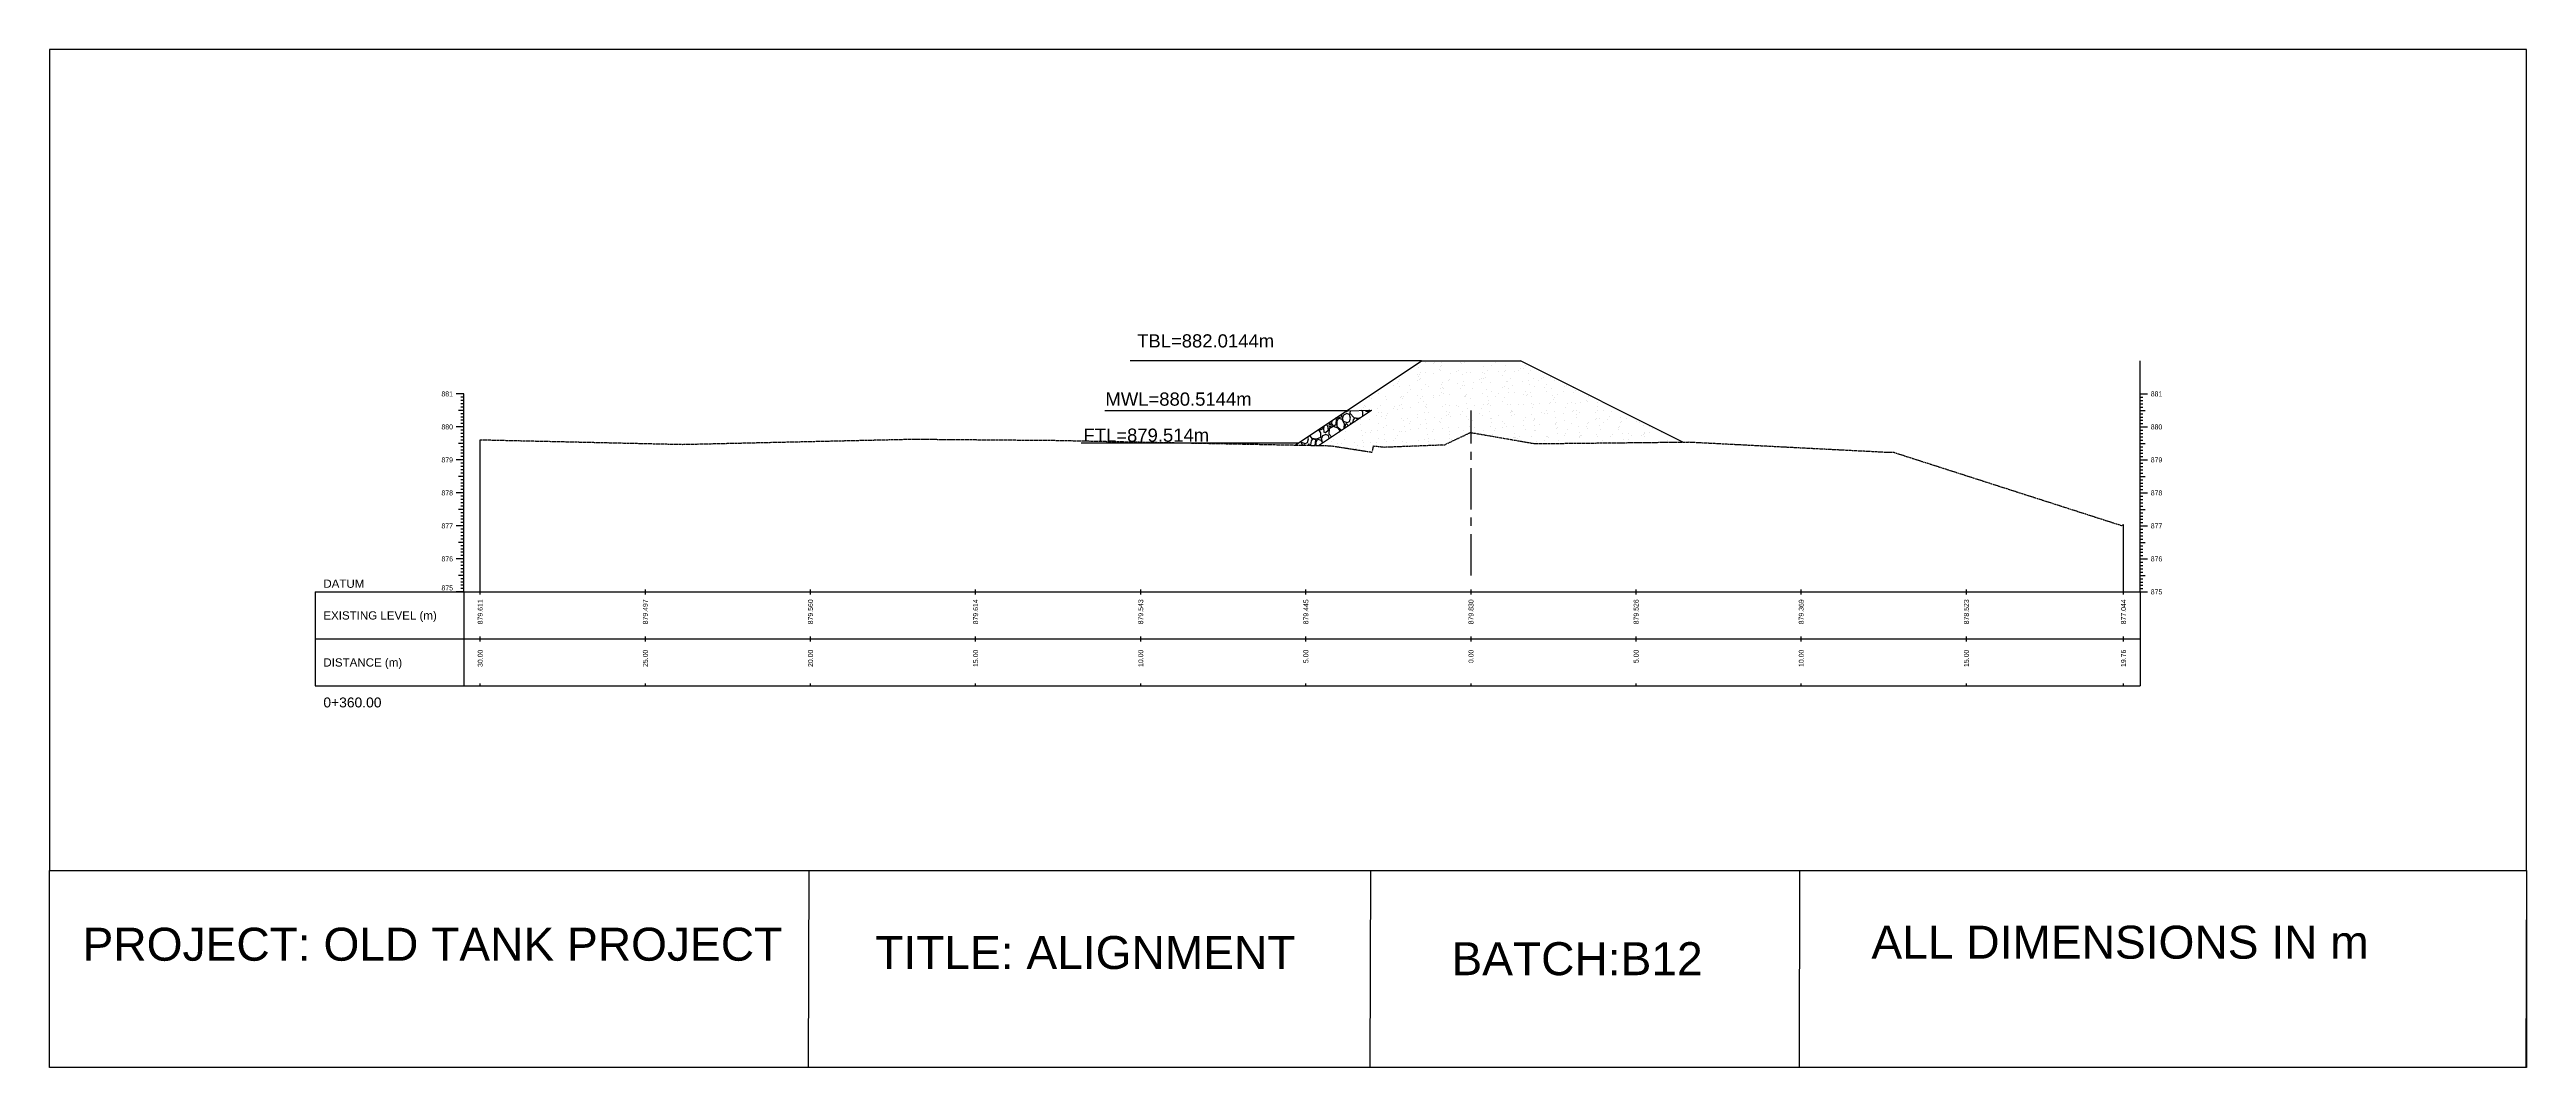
# Model space of a CAD drawing. Header units: millimetres. Extents: x 2640 to 12113, y 6003 to 13668.
# Drawn here: x 2643 to 3393, y 8566 to 8874 of the extents above; entities that cross this region are included whole.
import ezdxf
from ezdxf.enums import TextEntityAlignment as Align

# ---------------------------------------------------------------- set-up
doc = ezdxf.new("R2010")
doc.units = ezdxf.units.MM
doc.linetypes.add('CENTER', pattern=[2, 1.25, -0.25, 0.25, -0.25])
doc.linetypes.add('HIDDEN', pattern=[0.375, 0.25, -0.125])
for name, color, linetype in [('CL', 6, 'CENTER'), ('CS_Drawing', 7, 'Continuous'), ('GL', 3, 'HIDDEN')]:
    doc.layers.add(name, color=color, linetype=linetype)
doc.styles.get("Standard").update_dxf_attribs({"font": 'arial.ttf'})

msp = doc.modelspace()

# ---------------------------------------------------------------- linework, layer by layer
at = {"color": 1}
msp.add_line((3058.641, 8779.862), (2970.475, 8779.862), dxfattribs=at)
for p, q in [((3020.408, 8754.373), (3058.641, 8779.862)), ((3058.641, 8779.862), (3088.641, 8779.862)), ((3137.822, 8755.272), (3088.641, 8779.862)), ((3276.213, 8769.862), (3276.213, 8779.862)), ((3027.413, 8754.235), (3043.543, 8764.989)), ((3035.948, 8764.733), (3043.543, 8764.989))]:
    msp.add_line(p, q)
at = {"linetype": 'Continuous'}
for p, q in [((3052.603, 8775.598), (3052.603, 8775.598)), ((3057.497, 8775.758), (3057.497, 8775.758)), ((3057.727, 8775.207), (3057.727, 8775.207)), ((3057.774, 8777.93), (3057.774, 8777.93)), ((3058.046, 8775.865), (3058.046, 8775.865)), ((3058.41, 8776.279), (3058.41, 8776.279)), ((3059.762, 8779.344), (3059.762, 8779.344)), ((3059.977, 8776.502), (3059.977, 8776.502)), ((3062.294, 8779.03), (3062.294, 8779.03)), ((3062.391, 8775.918), (3062.391, 8775.918)), ((3062.723, 8779.498), (3062.723, 8779.498)), ((3064.088, 8777.259), (3064.088, 8777.259)), ((3064.314, 8778.207), (3064.314, 8778.207)), ((3064.488, 8776.885), (3064.488, 8776.885)), ((3064.656, 8779.504), (3064.656, 8779.504)), ((3064.77, 8778.33), (3064.77, 8778.33)), ((3067.285, 8776.078), (3067.285, 8776.078)), ((3069.294, 8776.601), (3069.294, 8776.601)), ((3069.55, 8779.664), (3069.55, 8779.664)), ((3069.723, 8777.069), (3069.723, 8777.069)), ((3070.448, 8779.31), (3070.448, 8779.31)), ((3070.756, 8779.227), (3070.756, 8779.227)), ((3071.21, 8775.777), (3071.21, 8775.777)), ((3071.747, 8779.279), (3071.747, 8779.279)), ((3072.179, 8776.238), (3072.179, 8776.238)), ((3073.601, 8776.327), (3073.601, 8776.327)), ((3074.445, 8779.824), (3074.445, 8779.824)), ((3077.073, 8776.398), (3077.073, 8776.398)), ((3077.479, 8778.119), (3077.479, 8778.119)), ((3077.75, 8776.054), (3077.75, 8776.054)), ((3078.747, 8776.849), (3078.747, 8776.849)), ((3079.962, 8778.379), (3079.962, 8778.379)), ((3081.064, 8779.377), (3081.064, 8779.377)), ((3081.493, 8779.845), (3081.493, 8779.845)), ((3081.967, 8776.558), (3081.967, 8776.558)), ((3083.183, 8775.503), (3083.183, 8775.503)), ((3083.866, 8776.574), (3083.866, 8776.574)), ((3084.019, 8778.396), (3084.019, 8778.396)), ((3084.193, 8777.074), (3084.193, 8777.074)), ((3086.861, 8776.718), (3086.861, 8776.718)), ((3088.064, 8776.948), (3088.064, 8776.948)), ((3088.493, 8777.416), (3088.493, 8777.416)), ((3089.544, 8777.554), (3089.544, 8777.554)), ((3090.226, 8778.626), (3090.226, 8778.626)), ((3090.915, 8775.965), (3090.915, 8775.965)), ((3091.756, 8776.878), (3091.756, 8776.878)), ((3042.783, 8768.781), (3042.783, 8768.781)), ((3043.436, 8768.519), (3043.436, 8768.519)), ((3045.684, 8769.86), (3045.684, 8769.86)), ((3045.753, 8771.048), (3045.753, 8771.048)), ((3046.182, 8771.516), (3046.182, 8771.516)), ((3047.677, 8768.941), (3047.677, 8768.941)), ((3048.16, 8768.122), (3048.16, 8768.122)), ((3050.059, 8772.375), (3050.059, 8772.375)), ((3051.367, 8773.156), (3051.367, 8773.156)), ((3051.778, 8773.523), (3051.778, 8773.523)), ((3051.952, 8772.201), (3051.952, 8772.201)), ((3052.049, 8774.227), (3052.049, 8774.227)), ((3052.406, 8768.751), (3052.406, 8768.751)), ((3052.571, 8769.101), (3052.571, 8769.101)), ((3052.753, 8768.618), (3052.753, 8768.618)), ((3053.182, 8769.086), (3053.182, 8769.086)), ((3054.52, 8770.173), (3054.52, 8770.173)), ((3054.953, 8772.535), (3054.953, 8772.535)), ((3055.207, 8771.296), (3055.207, 8771.296)), ((3057.466, 8769.261), (3057.466, 8769.261)), ((3057.523, 8773.824), (3057.523, 8773.824)), ((3057.952, 8774.292), (3057.952, 8774.292)), ((3058.22, 8774.543), (3058.22, 8774.543)), ((3058.424, 8768.369), (3058.424, 8768.369)), ((3058.674, 8771.093), (3058.674, 8771.093)), ((3058.946, 8769.028), (3058.946, 8769.028)), ((3059.12, 8767.706), (3059.12, 8767.706)), ((3059.847, 8772.695), (3059.847, 8772.695)), ((3060.881, 8772.225), (3060.881, 8772.225)), ((3062.206, 8768.867), (3062.206, 8768.867)), ((3062.36, 8769.421), (3062.36, 8769.421)), ((3064.102, 8769.349), (3064.102, 8769.349)), ((3064.523, 8771.395), (3064.523, 8771.395)), ((3064.741, 8772.855), (3064.741, 8772.855)), ((3064.784, 8770.42), (3064.784, 8770.42)), ((3064.942, 8773.435), (3064.942, 8773.435)), ((3064.952, 8771.863), (3064.952, 8771.863)), ((3065.214, 8771.37), (3065.214, 8771.37)), ((3065.388, 8770.048), (3065.388, 8770.048)), ((3066.977, 8774.073), (3066.977, 8774.073)), ((3067.241, 8774.276), (3067.241, 8774.276)), ((3067.254, 8769.581), (3067.254, 8769.581)), ((3069.635, 8773.015), (3069.635, 8773.015)), ((3070.463, 8771.4), (3070.463, 8771.4)), ((3071.145, 8772.471), (3071.145, 8772.471)), ((3071.482, 8773.712), (3071.482, 8773.712)), ((3071.523, 8768.965), (3071.523, 8768.965)), ((3071.656, 8772.39), (3071.656, 8772.39)), ((3071.952, 8769.433), (3071.952, 8769.433)), ((3072.111, 8768.94), (3072.111, 8768.94)), ((3072.148, 8769.741), (3072.148, 8769.741)), ((3073.616, 8768.417), (3073.616, 8768.417)), ((3073.977, 8771.643), (3073.977, 8771.643)), ((3074.529, 8773.175), (3074.529, 8773.175)), ((3076.293, 8774.171), (3076.293, 8774.171)), ((3076.722, 8774.639), (3076.722, 8774.639)), ((3076.823, 8773.452), (3076.823, 8773.452)), ((3077.042, 8769.901), (3077.042, 8769.901)), ((3077.505, 8774.523), (3077.505, 8774.523)), ((3077.924, 8774.732), (3077.924, 8774.732)), ((3078.379, 8771.282), (3078.379, 8771.282)), ((3078.651, 8769.217), (3078.651, 8769.217)), ((3078.825, 8767.895), (3078.825, 8767.895)), ((3079.424, 8773.335), (3079.424, 8773.335)), ((3079.976, 8770.469), (3079.976, 8770.469)), ((3080.976, 8769.214), (3080.976, 8769.214)), ((3081.936, 8770.061), (3081.936, 8770.061)), ((3083.198, 8767.593), (3083.198, 8767.593)), ((3083.293, 8771.742), (3083.293, 8771.742)), ((3083.722, 8772.21), (3083.722, 8772.21)), ((3083.88, 8768.664), (3083.88, 8768.664)), ((3084.318, 8773.495), (3084.318, 8773.495)), ((3084.647, 8773.624), (3084.647, 8773.624)), ((3084.919, 8771.559), (3084.919, 8771.559)), ((3085.093, 8770.237), (3085.093, 8770.237)), ((3085.747, 8774.42), (3085.747, 8774.42)), ((3086.337, 8772.52), (3086.337, 8772.52)), ((3086.83, 8770.221), (3086.83, 8770.221)), ((3089.212, 8773.655), (3089.212, 8773.655)), ((3089.558, 8769.644), (3089.558, 8769.644)), ((3090.241, 8770.716), (3090.241, 8770.716)), ((3090.293, 8769.312), (3090.293, 8769.312)), ((3090.722, 8769.78), (3090.722, 8769.78)), ((3091.187, 8773.9), (3091.187, 8773.9)), ((3091.361, 8772.578), (3091.361, 8772.578)), ((3091.724, 8770.381), (3091.724, 8770.381)), ((3091.815, 8769.128), (3091.815, 8769.128)), ((3092.697, 8774.572), (3092.697, 8774.572)), ((3092.747, 8771.99), (3092.747, 8771.99)), ((3094.106, 8773.815), (3094.106, 8773.815)), ((3095.063, 8774.518), (3095.063, 8774.518)), ((3095.492, 8774.986), (3095.492, 8774.986)), ((3095.919, 8771.696), (3095.919, 8771.696)), ((3096.601, 8772.767), (3096.601, 8772.767)), ((3096.619, 8770.541), (3096.619, 8770.541)), ((3097.629, 8774.92), (3097.629, 8774.92)), ((3098.083, 8771.47), (3098.083, 8771.47)), ((3098.355, 8769.405), (3098.355, 8769.405)), ((3098.529, 8768.083), (3098.529, 8768.083)), ((3099, 8773.975), (3099, 8773.975)), ((3099.072, 8768.713), (3099.072, 8768.713)), ((3099.746, 8769.561), (3099.746, 8769.561)), ((3101.513, 8770.701), (3101.513, 8770.701)), ((3102.063, 8772.089), (3102.063, 8772.089)), ((3102.492, 8772.557), (3102.492, 8772.557)), ((3104.623, 8771.747), (3104.623, 8771.747)), ((3104.797, 8770.425), (3104.797, 8770.425)), ((3105.432, 8770.764), (3105.432, 8770.764)), ((3106.407, 8770.861), (3106.407, 8770.861)), ((3108.654, 8767.889), (3108.654, 8767.889)), ((3109.336, 8768.96), (3109.336, 8768.96)), ((3029.147, 8760.199), (3028.958, 8759.44)), ((3029.77, 8760.614), (3030.228, 8760.202)), ((3030.228, 8760.202), (3030.355, 8758.742)), ((3030.863, 8761.091), (3030.609, 8760.329)), ((3030.609, 8760.329), (3030.799, 8759.885)), ((3030.799, 8759.885), (3031.434, 8760.139)), ((3031.434, 8760.139), (3030.863, 8761.091)), ((3031.522, 8761.782), (3031.371, 8760.774)), ((3031.371, 8760.774), (3032.006, 8760.139)), ((3032.006, 8760.139), (3032.768, 8760.647)), ((3032.958, 8762.234), (3032.545, 8762.464)), ((3032.717, 8762.578), (3033.276, 8762.552)), ((3032.768, 8760.647), (3032.958, 8762.234)), ((3033.085, 8761.663), (3033.657, 8762.488)), ((3033.085, 8760.012), (3033.085, 8761.663)), ((3034.355, 8758.869), (3033.085, 8760.012)), ((3033.276, 8762.552), (3034.482, 8763.06)), ((3033.657, 8762.488), (3034.546, 8762.234)), ((3034.482, 8763.06), (3034.516, 8763.778)), ((3034.546, 8762.234), (3035.244, 8760.901)), ((3034.736, 8762.552), (3035.117, 8763.568)), ((3035.054, 8761.536), (3034.736, 8762.552)), ((3035.943, 8761.155), (3035.054, 8761.536)), ((3035.117, 8763.568), (3035.943, 8763.949)), ((3035.244, 8760.901), (3035.122, 8759.375)), ((3035.625, 8760.71), (3035.325, 8759.51)), ((3035.943, 8764.393), (3035.62, 8764.514)), ((3035.943, 8760.774), (3035.625, 8760.71)), ((3036.327, 8764.745), (3035.943, 8764.393)), ((3036.832, 8763.631), (3035.943, 8763.949)), ((3035.943, 8761.091), (3036.832, 8761.472)), ((3035.943, 8760.774), (3036.486, 8760.284)), ((3037.149, 8762.552), (3036.832, 8763.631)), ((3036.832, 8761.472), (3037.149, 8762.552)), ((3037.016, 8764.769), (3036.959, 8764.076)), ((3036.959, 8764.076), (3038.292, 8762.615)), ((3037.213, 8761.091), (3037.074, 8760.676)), ((3037.351, 8760.861), (3037.213, 8761.091)), ((3037.911, 8762.044), (3037.776, 8761.144)), ((3038.356, 8762.552), (3037.911, 8762.044)), ((3038.292, 8762.615), (3039.626, 8762.552)), ((3038.737, 8762.552), (3038.356, 8762.552)), ((3038.66, 8761.143), (3038.66, 8761.143)), ((3039.308, 8762.234), (3038.737, 8762.552)), ((3039.299, 8762.159), (3039.308, 8762.234)), ((3039.626, 8762.552), (3040.337, 8762.851)), ((3040.142, 8762.003), (3040.142, 8762.003)), ((3040.316, 8760.681), (3040.316, 8760.681)), ((3040.896, 8764.393), (3040.514, 8764.887)), ((3040.518, 8765.195), (3040.518, 8765.195)), ((3040.838, 8763.185), (3040.896, 8764.393)), ((3040.983, 8765.842), (3040.983, 8765.842)), ((3041.412, 8766.31), (3041.412, 8766.31)), ((3041.748, 8764.928), (3041.785, 8764.584)), ((3042.293, 8764.393), (3041.785, 8764.584)), ((3041.799, 8766.071), (3041.799, 8766.071)), ((3042.919, 8764.968), (3042.293, 8764.393)), ((3042.868, 8762.132), (3042.868, 8762.132)), ((3043.384, 8764.984), (3043.375, 8764.877)), ((3045.021, 8763.195), (3045.021, 8763.195)), ((3045.412, 8765.355), (3045.412, 8765.355)), ((3045.666, 8760.884), (3045.666, 8760.884)), ((3045.703, 8764.266), (3045.703, 8764.266)), ((3046.138, 8766.409), (3046.138, 8766.409)), ((3046.41, 8764.345), (3046.41, 8764.345)), ((3046.584, 8763.022), (3046.584, 8763.022)), ((3047.762, 8762.292), (3047.762, 8762.292)), ((3047.982, 8763.412), (3047.982, 8763.412)), ((3048.174, 8760.212), (3048.174, 8760.212)), ((3048.411, 8763.88), (3048.411, 8763.88)), ((3050.306, 8765.515), (3050.306, 8765.515)), ((3050.436, 8766.09), (3050.436, 8766.09)), ((3051.381, 8765.246), (3051.381, 8765.246)), ((3052.064, 8766.317), (3052.064, 8766.317)), ((3052.656, 8762.452), (3052.656, 8762.452)), ((3052.678, 8766.686), (3052.678, 8766.686)), ((3052.852, 8765.364), (3052.852, 8765.364)), ((3053.306, 8761.914), (3053.306, 8761.914)), ((3054.535, 8762.263), (3054.535, 8762.263)), ((3054.982, 8760.983), (3054.982, 8760.983)), ((3055.2, 8765.675), (3055.2, 8765.675)), ((3055.411, 8761.451), (3055.411, 8761.451)), ((3057.436, 8763.66), (3057.436, 8763.66)), ((3057.55, 8762.612), (3057.55, 8762.612)), ((3057.742, 8767.298), (3057.742, 8767.298)), ((3058.438, 8760.459), (3058.438, 8760.459)), ((3059.574, 8764.256), (3059.574, 8764.256)), ((3059.753, 8766.189), (3059.753, 8766.189)), ((3059.846, 8762.191), (3059.846, 8762.191)), ((3060.02, 8760.869), (3060.02, 8760.869)), ((3060.094, 8765.835), (3060.094, 8765.835)), ((3060.182, 8766.657), (3060.182, 8766.657)), ((3060.895, 8764.315), (3060.895, 8764.315)), ((3062.444, 8762.772), (3062.444, 8762.772)), ((3064.116, 8761.439), (3064.116, 8761.439)), ((3064.436, 8761.231), (3064.436, 8761.231)), ((3064.799, 8762.51), (3064.799, 8762.51)), ((3064.988, 8765.995), (3064.988, 8765.995)), ((3065.842, 8766.598), (3065.842, 8766.598)), ((3066.114, 8764.533), (3066.114, 8764.533)), ((3066.288, 8763.211), (3066.288, 8763.211)), ((3066.752, 8763.759), (3066.752, 8763.759)), ((3067.181, 8764.227), (3067.181, 8764.227)), ((3067.255, 8766.366), (3067.255, 8766.366)), ((3067.339, 8762.932), (3067.339, 8762.932)), ((3069.206, 8766.437), (3069.206, 8766.437)), ((3069.882, 8766.155), (3069.882, 8766.155)), ((3070.477, 8763.49), (3070.477, 8763.49)), ((3071.159, 8764.561), (3071.159, 8764.561)), ((3072.233, 8763.092), (3072.233, 8763.092)), ((3072.382, 8766.875), (3072.382, 8766.875)), ((3072.556, 8765.553), (3072.556, 8765.553)), ((3073.011, 8762.103), (3073.011, 8762.103)), ((3073.283, 8760.038), (3073.283, 8760.038)), ((3073.63, 8760.508), (3073.63, 8760.508)), ((3073.752, 8761.33), (3073.752, 8761.33)), ((3074.181, 8761.798), (3074.181, 8761.798)), ((3074.777, 8766.315), (3074.777, 8766.315)), ((3076.206, 8764.008), (3076.206, 8764.008)), ((3076.837, 8765.542), (3076.837, 8765.542)), ((3077.127, 8763.252), (3077.127, 8763.252)), ((3077.52, 8766.613), (3077.52, 8766.613)), ((3078.523, 8766.536), (3078.523, 8766.536)), ((3078.952, 8767.004), (3078.952, 8767.004)), ((3079.279, 8764.445), (3079.279, 8764.445)), ((3079.551, 8762.38), (3079.551, 8762.38)), ((3079.671, 8766.475), (3079.671, 8766.475)), ((3079.725, 8761.058), (3079.725, 8761.058)), ((3079.991, 8762.559), (3079.991, 8762.559)), ((3082.021, 8763.412), (3082.021, 8763.412)), ((3083.206, 8761.578), (3083.206, 8761.578)), ((3083.894, 8760.754), (3083.894, 8760.754)), ((3084.534, 8760.138), (3084.534, 8760.138)), ((3084.565, 8766.635), (3084.565, 8766.635)), ((3085.522, 8764.106), (3085.522, 8764.106)), ((3085.547, 8766.786), (3085.547, 8766.786)), ((3085.819, 8764.722), (3085.819, 8764.722)), ((3085.951, 8764.574), (3085.951, 8764.574)), ((3085.993, 8763.399), (3085.993, 8763.399)), ((3086.351, 8764.61), (3086.351, 8764.61)), ((3086.915, 8763.572), (3086.915, 8763.572)), ((3087.976, 8766.784), (3087.976, 8766.784)), ((3089.428, 8760.298), (3089.428, 8760.298)), ((3089.459, 8766.795), (3089.459, 8766.795)), ((3089.573, 8761.735), (3089.573, 8761.735)), ((3090.255, 8762.806), (3090.255, 8762.806)), ((3091.809, 8763.732), (3091.809, 8763.732)), ((3092.087, 8767.063), (3092.087, 8767.063)), ((3092.261, 8765.741), (3092.261, 8765.741)), ((3092.522, 8761.677), (3092.522, 8761.677)), ((3092.711, 8766.662), (3092.711, 8766.662)), ((3092.715, 8762.291), (3092.715, 8762.291)), ((3092.951, 8762.145), (3092.951, 8762.145)), ((3092.987, 8760.226), (3092.987, 8760.226)), ((3094.322, 8760.458), (3094.322, 8760.458)), ((3094.353, 8766.955), (3094.353, 8766.955)), ((3094.976, 8764.355), (3094.976, 8764.355)), ((3095.933, 8763.786), (3095.933, 8763.786)), ((3096.615, 8764.857), (3096.615, 8764.857)), ((3096.703, 8763.892), (3096.703, 8763.892)), ((3097.293, 8766.883), (3097.293, 8766.883)), ((3097.722, 8767.351), (3097.722, 8767.351)), ((3098.983, 8764.633), (3098.983, 8764.633)), ((3099.086, 8760.803), (3099.086, 8760.803)), ((3099.216, 8760.618), (3099.216, 8760.618)), ((3099.247, 8767.115), (3099.247, 8767.115)), ((3099.255, 8762.568), (3099.255, 8762.568)), ((3099.429, 8761.246), (3099.429, 8761.246)), ((3101.598, 8764.052), (3101.598, 8764.052)), ((3101.976, 8761.925), (3101.976, 8761.925)), ((3102.293, 8765.837), (3102.293, 8765.837)), ((3102.976, 8766.908), (3102.976, 8766.908)), ((3104.11, 8760.778), (3104.11, 8760.778)), ((3104.141, 8767.275), (3104.141, 8767.275)), ((3104.292, 8764.453), (3104.292, 8764.453)), ((3104.721, 8764.921), (3104.721, 8764.921)), ((3105.251, 8766.975), (3105.251, 8766.975)), ((3105.447, 8762.854), (3105.447, 8762.854)), ((3105.523, 8764.91), (3105.523, 8764.91)), ((3105.697, 8763.588), (3105.697, 8763.588)), ((3106.152, 8760.138), (3106.152, 8760.138)), ((3106.492, 8764.212), (3106.492, 8764.212)), ((3106.746, 8767.131), (3106.746, 8767.131)), ((3109.004, 8760.938), (3109.004, 8760.938)), ((3109.035, 8767.435), (3109.035, 8767.435)), ((3109.351, 8761.05), (3109.351, 8761.05)), ((3111.292, 8762.024), (3111.292, 8762.024)), ((3111.386, 8764.372), (3111.386, 8764.372)), ((3111.721, 8762.492), (3111.721, 8762.492)), ((3111.791, 8767.252), (3111.791, 8767.252)), ((3111.807, 8764.906), (3111.807, 8764.906)), ((3111.966, 8765.93), (3111.966, 8765.93)), ((3112.42, 8762.48), (3112.42, 8762.48)), ((3112.692, 8760.415), (3112.692, 8760.415)), ((3113.746, 8764.702), (3113.746, 8764.702)), ((3113.898, 8761.098), (3113.898, 8761.098)), ((3115.029, 8762.03), (3115.029, 8762.03)), ((3115.711, 8763.101), (3115.711, 8763.101)), ((3116.28, 8764.532), (3116.28, 8764.532)), ((3118.688, 8764.822), (3118.688, 8764.822)), ((3118.721, 8760.062), (3118.721, 8760.062)), ((3118.793, 8761.258), (3118.793, 8761.258)), ((3118.96, 8762.757), (3118.96, 8762.757)), ((3119.134, 8761.435), (3119.134, 8761.435)), ((3120.746, 8762.272), (3120.746, 8762.272)), ((3123.687, 8761.418), (3123.687, 8761.418)), ((3124.542, 8761.099), (3124.542, 8761.099)), ((3125.856, 8760.326), (3125.856, 8760.326)), ((3022.06, 8755.474), (3022.544, 8754.551)), ((3022.354, 8755.186), (3022.228, 8755.586)), ((3023.243, 8754.805), (3022.354, 8755.186)), ((3022.544, 8754.551), (3022.526, 8754.331)), ((3022.925, 8754.36), (3022.916, 8754.323)), ((3023.243, 8754.424), (3022.925, 8754.36)), ((3023.243, 8754.741), (3024.132, 8755.122)), ((3023.243, 8754.424), (3023.364, 8754.315)), ((3024.132, 8755.122), (3024.449, 8756.202)), ((3024.449, 8756.202), (3024.236, 8756.925)), ((3024.513, 8754.741), (3024.364, 8754.295)), ((3024.785, 8754.287), (3024.513, 8754.741)), ((3024.705, 8757.237), (3025.592, 8756.265)), ((3025.211, 8755.694), (3025.021, 8754.424)), ((3025.021, 8754.424), (3025.165, 8754.279)), ((3025.656, 8756.202), (3025.211, 8755.694)), ((3025.592, 8756.265), (3026.926, 8756.202)), ((3026.037, 8756.202), (3025.656, 8756.202)), ((3026.608, 8755.884), (3026.037, 8756.202)), ((3026.356, 8754.256), (3026.418, 8754.297)), ((3026.418, 8754.297), (3026.608, 8755.884)), ((3026.735, 8755.313), (3027.307, 8756.138)), ((3026.735, 8754.249), (3026.735, 8755.313)), ((3026.926, 8756.202), (3028.132, 8756.71)), ((3027.307, 8756.138), (3028.196, 8755.884)), ((3028.196, 8758.043), (3027.42, 8759.047)), ((3028.005, 8758.869), (3027.642, 8759.195)), ((3028.767, 8759.313), (3028.005, 8758.869)), ((3028.132, 8756.71), (3028.196, 8758.043)), ((3028.196, 8755.884), (3028.633, 8755.049)), ((3028.386, 8756.202), (3028.767, 8757.218)), ((3028.704, 8755.186), (3028.386, 8756.202)), ((3028.433, 8754.792), (3028.433, 8754.792)), ((3028.786, 8755.151), (3028.704, 8755.186)), ((3028.82, 8759.981), (3028.767, 8759.313)), ((3028.767, 8757.218), (3029.593, 8757.599)), ((3028.958, 8759.44), (3029.085, 8758.234)), ((3029.593, 8758.043), (3029.085, 8758.234)), ((3030.355, 8758.742), (3029.593, 8758.043)), ((3030.482, 8757.281), (3029.593, 8757.599)), ((3030.728, 8756.445), (3030.482, 8757.281)), ((3030.736, 8759.25), (3030.609, 8757.726)), ((3030.609, 8757.726), (3031.381, 8756.88)), ((3031.879, 8759.948), (3030.736, 8759.25)), ((3031.442, 8755.429), (3031.442, 8755.429)), ((3031.871, 8755.898), (3031.871, 8755.898)), ((3033.466, 8759.44), (3031.879, 8759.948)), ((3033.327, 8754.952), (3033.327, 8754.952)), ((3034.063, 8758.668), (3033.466, 8759.44)), ((3033.895, 8758.107), (3033.895, 8758.107)), ((3034.048, 8758.339), (3034.048, 8758.339)), ((3034.42, 8758.907), (3034.355, 8758.869)), ((3034.502, 8754.889), (3034.502, 8754.889)), ((3035.453, 8756.109), (3035.453, 8756.109)), ((3035.592, 8758.538), (3035.592, 8758.538)), ((3038.221, 8755.112), (3038.221, 8755.112)), ((3038.675, 8753.234), (3038.675, 8753.234)), ((3038.87, 8753.468), (3038.87, 8753.468)), ((3039.357, 8754.305), (3039.357, 8754.305)), ((3040.486, 8758.698), (3040.486, 8758.698)), ((3040.77, 8757.231), (3040.77, 8757.231)), ((3040.895, 8755.678), (3040.895, 8755.678)), ((3041.042, 8755.166), (3041.042, 8755.166)), ((3041.216, 8753.843), (3041.216, 8753.843)), ((3041.814, 8758.161), (3041.814, 8758.161)), ((3043.115, 8755.272), (3043.115, 8755.272)), ((3043.212, 8758.206), (3043.212, 8758.206)), ((3043.641, 8758.674), (3043.641, 8758.674)), ((3045.035, 8755.285), (3045.035, 8755.285)), ((3045.381, 8758.858), (3045.381, 8758.858)), ((3045.718, 8756.356), (3045.718, 8756.356)), ((3047.038, 8759.572), (3047.038, 8759.572)), ((3047.31, 8757.507), (3047.31, 8757.507)), ((3047.484, 8756.185), (3047.484, 8756.185)), ((3048.009, 8755.432), (3048.009, 8755.432)), ((3050.212, 8755.776), (3050.212, 8755.776)), ((3050.275, 8759.018), (3050.275, 8759.018)), ((3050.641, 8756.245), (3050.641, 8756.245)), ((3051.396, 8757.336), (3051.396, 8757.336)), ((3052.078, 8758.407), (3052.078, 8758.407)), ((3052.665, 8758.454), (3052.665, 8758.454)), ((3052.903, 8755.592), (3052.903, 8755.592)), ((3053.578, 8759.849), (3053.578, 8759.849)), ((3053.752, 8758.527), (3053.752, 8758.527)), ((3054.206, 8755.077), (3054.206, 8755.077)), ((3054.549, 8754.353), (3054.549, 8754.353)), ((3055.169, 8759.178), (3055.169, 8759.178)), ((3057.756, 8759.388), (3057.756, 8759.388)), ((3057.798, 8755.752), (3057.798, 8755.752)), ((3059.665, 8756.025), (3059.665, 8756.025)), ((3060.063, 8759.338), (3060.063, 8759.338)), ((3060.474, 8757.419), (3060.474, 8757.419)), ((3060.746, 8755.354), (3060.746, 8755.354)), ((3060.909, 8756.405), (3060.909, 8756.405)), ((3061.982, 8758.553), (3061.982, 8758.553)), ((3062.411, 8759.021), (3062.411, 8759.021)), ((3062.692, 8755.912), (3062.692, 8755.912)), ((3064.813, 8754.6), (3064.813, 8754.6)), ((3064.957, 8759.498), (3064.957, 8759.498)), ((3066.743, 8759.761), (3066.743, 8759.761)), ((3067.014, 8757.696), (3067.014, 8757.696)), ((3067.188, 8756.374), (3067.188, 8756.374)), ((3067.27, 8758.456), (3067.27, 8758.456)), ((3067.586, 8756.072), (3067.586, 8756.072)), ((3068.982, 8756.124), (3068.982, 8756.124)), ((3069.411, 8756.592), (3069.411, 8756.592)), ((3069.851, 8759.658), (3069.851, 8759.658)), ((3071.436, 8758.801), (3071.436, 8758.801)), ((3073.457, 8758.716), (3073.457, 8758.716)), ((3074.745, 8759.818), (3074.745, 8759.818)), ((3076.852, 8757.632), (3076.852, 8757.632)), ((3077.534, 8758.703), (3077.534, 8758.703)), ((3079.64, 8759.978), (3079.64, 8759.978)), ((3080.179, 8757.608), (3080.179, 8757.608)), ((3080.752, 8758.9), (3080.752, 8758.9)), ((3081.181, 8759.368), (3081.181, 8759.368)), ((3083.212, 8759.683), (3083.212, 8759.683)), ((3086.365, 8756.7), (3086.365, 8756.7)), ((3086.447, 8759.949), (3086.447, 8759.949)), ((3086.719, 8757.884), (3086.719, 8757.884)), ((3086.893, 8756.562), (3086.893, 8756.562)), ((3087.162, 8756.712), (3087.162, 8756.712)), ((3087.752, 8756.471), (3087.752, 8756.471)), ((3088.181, 8756.939), (3088.181, 8756.939)), ((3090.206, 8759.149), (3090.206, 8759.149)), ((3092.056, 8756.872), (3092.056, 8756.872)), ((3092.726, 8758.752), (3092.726, 8758.752)), ((3093.161, 8758.904), (3093.161, 8758.904)), ((3093.615, 8755.454), (3093.615, 8755.454)), ((3095.947, 8755.876), (3095.947, 8755.876)), ((3096.63, 8756.947), (3096.63, 8756.947)), ((3096.951, 8757.032), (3096.951, 8757.032)), ((3097.205, 8756.719), (3097.205, 8756.719)), ((3099.522, 8759.247), (3099.522, 8759.247)), ((3099.883, 8757.796), (3099.883, 8757.796)), ((3099.951, 8759.715), (3099.951, 8759.715)), ((3100.155, 8755.731), (3100.155, 8755.731)), ((3101.845, 8757.192), (3101.845, 8757.192)), ((3102.308, 8757.927), (3102.308, 8757.927)), ((3102.99, 8758.999), (3102.99, 8758.999)), ((3105.461, 8754.945), (3105.461, 8754.945)), ((3106.423, 8758.073), (3106.423, 8758.073)), ((3106.522, 8756.818), (3106.522, 8756.818)), ((3106.597, 8756.751), (3106.597, 8756.751)), ((3106.739, 8757.352), (3106.739, 8757.352)), ((3106.951, 8757.286), (3106.951, 8757.286)), ((3108.668, 8759.979), (3108.668, 8759.979)), ((3108.976, 8759.496), (3108.976, 8759.496)), ((3111.633, 8757.512), (3111.633, 8757.512)), ((3111.821, 8756.996), (3111.821, 8756.996)), ((3112.866, 8759.093), (3112.866, 8759.093)), ((3113.32, 8755.643), (3113.32, 8755.643)), ((3115.725, 8755.191), (3115.725, 8755.191)), ((3115.975, 8757.066), (3115.975, 8757.066)), ((3116.527, 8757.672), (3116.527, 8757.672)), ((3118.182, 8759.047), (3118.182, 8759.047)), ((3118.292, 8759.594), (3118.292, 8759.594)), ((3119.588, 8757.985), (3119.588, 8757.985)), ((3119.86, 8755.92), (3119.86, 8755.92)), ((3121.403, 8756.172), (3121.403, 8756.172)), ((3121.421, 8757.832), (3121.421, 8757.832)), ((3122.086, 8757.243), (3122.086, 8757.243)), ((3125.292, 8757.165), (3125.292, 8757.165)), ((3125.721, 8757.633), (3125.721, 8757.633)), ((3126.128, 8758.261), (3126.128, 8758.261)), ((3126.302, 8756.939), (3126.302, 8756.939)), ((3126.315, 8757.992), (3126.315, 8757.992)), ((3127.746, 8759.843), (3127.746, 8759.843)), ((3127.764, 8758.223), (3127.764, 8758.223)), ((3128.446, 8759.294), (3128.446, 8759.294)), ((3130.917, 8755.24), (3130.917, 8755.24)), ((3131.209, 8758.152), (3131.209, 8758.152)), ((3133.024, 8755.831), (3133.024, 8755.831))]:
    msp.add_line(p, q, dxfattribs=at)
at = {"color": 4}
msp.add_line((3035.948, 8764.733), (2962.782, 8764.733), dxfattribs=at)
at = {"color": 6}
msp.add_line((3021.223, 8754.916), (2955.557, 8754.916), dxfattribs=at)
for points in [[(2643.227, 8625.396), (3393.227, 8625.396), (3393.227, 8874.238), (2643.227, 8874.238)], [(2643.227, 8625.396), (3393.227, 8625.396), (3393.227, 8565.736), (2643.227, 8565.736)], [(2873.227, 8625.396), (3043.227, 8625.396), (3043.048, 8565.736), (2873.048, 8565.736)], [(3173.227, 8625.396), (3393.227, 8625.396), (3393.076, 8565.736), (3173.076, 8565.736)]]:
    msp.add_lwpolyline(points, close=True)
at = {"layer": 'CL', "ltscale": 10}
msp.add_line((3073.641, 8714.862), (3073.641, 8764.862), dxfattribs=at)
at = {"layer": 'CS_Drawing'}
for p, q in [((2768.641, 8769.862), (2766.391, 8769.862)), ((2768.641, 8769.862), (2767.066, 8769.862)), ((2768.641, 8769.862), (2767.741, 8769.862)), ((2768.641, 8768.862), (2767.741, 8768.862)), ((2768.641, 8767.862), (2767.741, 8767.862)), ((2768.641, 8709.862), (2768.641, 8769.862)), ((3276.213, 8769.862), (3278.463, 8769.862)), ((3276.213, 8769.862), (3277.788, 8769.862)), ((3276.213, 8769.862), (3277.113, 8769.862)), ((3276.213, 8709.862), (3276.213, 8769.862)), ((3276.213, 8768.862), (3277.113, 8768.862)), ((3276.213, 8767.862), (3277.113, 8767.862)), ((2768.641, 8764.862), (2767.066, 8764.862)), ((2768.641, 8766.862), (2767.741, 8766.862)), ((2768.641, 8765.862), (2767.741, 8765.862)), ((2768.641, 8764.862), (2767.741, 8764.862)), ((2768.641, 8763.862), (2767.741, 8763.862)), ((2768.641, 8762.862), (2767.741, 8762.862)), ((2768.641, 8761.862), (2767.741, 8761.862)), ((2768.641, 8760.862), (2767.741, 8760.862)), ((3276.213, 8766.862), (3277.113, 8766.862)), ((3276.213, 8765.862), (3277.113, 8765.862)), ((3276.213, 8764.862), (3277.788, 8764.862)), ((3276.213, 8764.862), (3277.113, 8764.862)), ((3276.213, 8763.862), (3277.113, 8763.862)), ((3276.213, 8762.862), (3277.113, 8762.862)), ((3276.213, 8761.862), (3277.113, 8761.862)), ((3276.213, 8760.862), (3277.113, 8760.862)), ((2768.641, 8759.862), (2766.391, 8759.862)), ((2768.641, 8759.862), (2767.066, 8759.862)), ((2768.641, 8754.862), (2767.066, 8754.862)), ((2768.641, 8759.862), (2767.741, 8759.862)), ((2768.641, 8758.862), (2767.741, 8758.862)), ((2768.641, 8757.862), (2767.741, 8757.862)), ((2768.641, 8756.862), (2767.741, 8756.862)), ((2768.641, 8755.862), (2767.741, 8755.862)), ((2768.641, 8754.862), (2767.741, 8754.862)), ((2768.641, 8753.862), (2767.741, 8753.862)), ((2768.641, 8752.862), (2767.741, 8752.862)), ((2773.641, 8709.862), (2773.641, 8755.972)), ((3276.213, 8759.862), (3278.463, 8759.862)), ((3276.213, 8759.862), (3277.788, 8759.862)), ((3276.213, 8759.862), (3277.113, 8759.862)), ((3276.213, 8758.862), (3277.113, 8758.862)), ((3276.213, 8757.862), (3277.113, 8757.862)), ((3276.213, 8756.862), (3277.113, 8756.862)), ((3276.213, 8755.862), (3277.113, 8755.862)), ((3276.213, 8754.862), (3277.788, 8754.862)), ((3276.213, 8754.862), (3277.113, 8754.862)), ((3276.213, 8753.862), (3277.113, 8753.862)), ((3276.213, 8752.862), (3277.113, 8752.862)), ((2768.641, 8749.862), (2766.391, 8749.862)), ((2768.641, 8749.862), (2767.066, 8749.862)), ((2768.641, 8751.862), (2767.741, 8751.862)), ((2768.641, 8750.862), (2767.741, 8750.862)), ((2768.641, 8749.862), (2767.741, 8749.862)), ((2768.641, 8748.862), (2767.741, 8748.862)), ((2768.641, 8747.862), (2767.741, 8747.862)), ((2768.641, 8746.862), (2767.741, 8746.862)), ((2768.641, 8745.862), (2767.741, 8745.862)), ((3276.213, 8751.862), (3277.113, 8751.862)), ((3276.213, 8750.862), (3277.113, 8750.862)), ((3276.213, 8749.862), (3278.463, 8749.862)), ((3276.213, 8749.862), (3277.788, 8749.862)), ((3276.213, 8749.862), (3277.113, 8749.862)), ((3276.213, 8748.862), (3277.113, 8748.862)), ((3276.213, 8747.862), (3277.113, 8747.862)), ((3276.213, 8746.862), (3277.113, 8746.862)), ((3276.213, 8745.862), (3277.113, 8745.862)), ((2768.641, 8739.862), (2766.391, 8739.862)), ((2768.641, 8744.862), (2767.066, 8744.862)), ((2768.641, 8739.862), (2767.066, 8739.862)), ((2768.641, 8744.862), (2767.741, 8744.862)), ((2768.641, 8743.862), (2767.741, 8743.862)), ((2768.641, 8742.862), (2767.741, 8742.862)), ((2768.641, 8741.862), (2767.741, 8741.862)), ((2768.641, 8740.862), (2767.741, 8740.862)), ((2768.641, 8739.862), (2767.741, 8739.862)), ((2768.641, 8738.862), (2767.741, 8738.862)), ((2768.641, 8737.862), (2767.741, 8737.862)), ((3276.213, 8744.862), (3277.788, 8744.862)), ((3276.213, 8744.862), (3277.113, 8744.862)), ((3276.213, 8743.862), (3277.113, 8743.862)), ((3276.213, 8742.862), (3277.113, 8742.862)), ((3276.213, 8741.862), (3277.113, 8741.862)), ((3276.213, 8740.862), (3277.113, 8740.862)), ((3276.213, 8739.862), (3278.463, 8739.862)), ((3276.213, 8739.862), (3277.788, 8739.862)), ((3276.213, 8739.862), (3277.113, 8739.862)), ((3276.213, 8738.862), (3277.113, 8738.862)), ((3276.213, 8737.862), (3277.113, 8737.862)), ((2768.641, 8734.862), (2767.066, 8734.862)), ((2768.641, 8736.862), (2767.741, 8736.862)), ((2768.641, 8735.862), (2767.741, 8735.862)), ((2768.641, 8734.862), (2767.741, 8734.862)), ((2768.641, 8733.862), (2767.741, 8733.862)), ((2768.641, 8732.862), (2767.741, 8732.862)), ((2768.641, 8731.862), (2767.741, 8731.862)), ((2768.641, 8730.862), (2767.741, 8730.862)), ((3271.213, 8709.862), (3271.213, 8730.302)), ((3276.213, 8736.862), (3277.113, 8736.862)), ((3276.213, 8735.862), (3277.113, 8735.862)), ((3276.213, 8734.862), (3277.788, 8734.862)), ((3276.213, 8734.862), (3277.113, 8734.862)), ((3276.213, 8733.862), (3277.113, 8733.862)), ((3276.213, 8732.862), (3277.113, 8732.862)), ((3276.213, 8731.862), (3277.113, 8731.862)), ((3276.213, 8730.862), (3277.113, 8730.862)), ((2768.641, 8729.862), (2766.391, 8729.862)), ((2768.641, 8729.862), (2767.066, 8729.862)), ((2768.641, 8724.862), (2767.066, 8724.862)), ((2768.641, 8729.862), (2767.741, 8729.862)), ((2768.641, 8728.862), (2767.741, 8728.862)), ((2768.641, 8727.862), (2767.741, 8727.862)), ((2768.641, 8726.862), (2767.741, 8726.862)), ((2768.641, 8725.862), (2767.741, 8725.862)), ((2768.641, 8724.862), (2767.741, 8724.862)), ((2768.641, 8723.862), (2767.741, 8723.862)), ((2768.641, 8722.862), (2767.741, 8722.862)), ((3276.213, 8729.862), (3278.463, 8729.862)), ((3276.213, 8729.862), (3277.788, 8729.862)), ((3276.213, 8729.862), (3277.113, 8729.862)), ((3276.213, 8728.862), (3277.113, 8728.862)), ((3276.213, 8727.862), (3277.113, 8727.862)), ((3276.213, 8726.862), (3277.113, 8726.862)), ((3276.213, 8725.862), (3277.113, 8725.862)), ((3276.213, 8724.862), (3277.788, 8724.862)), ((3276.213, 8724.862), (3277.113, 8724.862)), ((3276.213, 8723.862), (3277.113, 8723.862)), ((3276.213, 8722.862), (3277.113, 8722.862)), ((2768.641, 8719.862), (2766.391, 8719.862)), ((2768.641, 8719.862), (2767.066, 8719.862)), ((2768.641, 8721.862), (2767.741, 8721.862)), ((2768.641, 8720.862), (2767.741, 8720.862)), ((2768.641, 8719.862), (2767.741, 8719.862)), ((2768.641, 8718.862), (2767.741, 8718.862)), ((2768.641, 8717.862), (2767.741, 8717.862)), ((2768.641, 8716.862), (2767.741, 8716.862)), ((2768.641, 8715.862), (2767.741, 8715.862)), ((3276.213, 8721.862), (3277.113, 8721.862)), ((3276.213, 8720.862), (3277.113, 8720.862)), ((3276.213, 8719.862), (3278.463, 8719.862)), ((3276.213, 8719.862), (3277.788, 8719.862)), ((3276.213, 8719.862), (3277.113, 8719.862)), ((3276.213, 8718.862), (3277.113, 8718.862)), ((3276.213, 8717.862), (3277.113, 8717.862)), ((3276.213, 8716.862), (3277.113, 8716.862)), ((3276.213, 8715.862), (3277.113, 8715.862)), ((2723.641, 8709.862), (2768.641, 8709.862)), ((2723.641, 8709.862), (2723.641, 8681.362)), ((2768.641, 8709.862), (2766.391, 8709.862)), ((2768.641, 8714.862), (2767.066, 8714.862)), ((2768.641, 8709.862), (2767.066, 8709.862)), ((2768.641, 8714.862), (2767.741, 8714.862)), ((2768.641, 8713.862), (2767.741, 8713.862)), ((2768.641, 8712.862), (2767.741, 8712.862)), ((2768.641, 8711.862), (2767.741, 8711.862)), ((2768.641, 8710.862), (2767.741, 8710.862)), ((2768.641, 8709.862), (2767.741, 8709.862)), ((2768.641, 8709.862), (3276.213, 8709.862)), ((2768.641, 8709.862), (2768.641, 8681.362)), ((2773.641, 8709.112), (2773.641, 8710.612)), ((2823.641, 8709.112), (2823.641, 8710.612)), ((2873.641, 8709.112), (2873.641, 8710.612)), ((2923.641, 8709.112), (2923.641, 8710.612)), ((2973.641, 8709.112), (2973.641, 8710.612)), ((3023.641, 8709.112), (3023.641, 8710.612)), ((3073.641, 8709.112), (3073.641, 8710.612)), ((3123.641, 8709.112), (3123.641, 8710.612)), ((3173.641, 8709.112), (3173.641, 8710.612)), ((3223.641, 8709.112), (3223.641, 8710.612)), ((3271.213, 8709.112), (3271.213, 8710.612)), ((3276.213, 8714.862), (3277.788, 8714.862)), ((3276.213, 8714.862), (3277.113, 8714.862)), ((3276.213, 8713.862), (3277.113, 8713.862)), ((3276.213, 8712.862), (3277.113, 8712.862)), ((3276.213, 8711.862), (3277.113, 8711.862)), ((3276.213, 8710.862), (3277.113, 8710.862)), ((3276.213, 8709.862), (3278.463, 8709.862)), ((3276.213, 8709.862), (3277.788, 8709.862)), ((3276.213, 8709.862), (3277.113, 8709.862)), ((3276.213, 8709.862), (3276.213, 8681.362)), ((2723.641, 8695.612), (2768.641, 8695.612)), ((2768.641, 8695.612), (3276.213, 8695.612)), ((2768.641, 8695.612), (3276.213, 8695.612)), ((2773.641, 8694.862), (2773.641, 8696.362)), ((2823.641, 8694.862), (2823.641, 8696.362)), ((2873.641, 8694.862), (2873.641, 8696.362)), ((2923.641, 8694.862), (2923.641, 8696.362)), ((2973.641, 8694.862), (2973.641, 8696.362)), ((3023.641, 8694.862), (3023.641, 8696.362)), ((3073.641, 8694.862), (3073.641, 8696.362)), ((3123.641, 8694.862), (3123.641, 8696.362)), ((3173.641, 8694.862), (3173.641, 8696.362)), ((3223.641, 8694.862), (3223.641, 8696.362)), ((3271.213, 8694.862), (3271.213, 8696.362)), ((2723.641, 8681.362), (2768.641, 8681.362)), ((2768.641, 8681.362), (3276.213, 8681.362)), ((2773.641, 8681.362), (2773.641, 8682.112)), ((2823.641, 8681.362), (2823.641, 8682.112)), ((2873.641, 8681.362), (2873.641, 8682.112)), ((2923.641, 8681.362), (2923.641, 8682.112)), ((2973.641, 8681.362), (2973.641, 8682.112)), ((3023.641, 8681.362), (3023.641, 8682.112)), ((3073.641, 8681.362), (3073.641, 8682.112)), ((3123.641, 8681.362), (3123.641, 8682.112)), ((3173.641, 8681.362), (3173.641, 8682.112)), ((3223.641, 8681.362), (3223.641, 8682.112)), ((3271.213, 8681.362), (3271.213, 8682.112))]:
    msp.add_line(p, q, dxfattribs=at)
at = {"layer": 'GL'}
msp.add_lwpolyline([(2773.641, 8755.972), (2834.84, 8754.582), (2904.488, 8756.162), (2947.505, 8755.802), (3031.167, 8754.162), (3043.756, 8752.202), (3044.139, 8754.102), (3047.394, 8753.772), (3065.668, 8754.472), (3073.318, 8758.092), (3073.411, 8758.162), (3073.555, 8758.162), (3073.641, 8758.162), (3073.727, 8758.152), (3073.897, 8758.112), (3093.007, 8754.792), (3139.706, 8755.292), (3200.68, 8752.162), (3201.625, 8752.172), (3270.648, 8729.982), (3271.213, 8730.302)], dxfattribs=at)

# ---------------------------------------------------------------- texts
at = {"color": 1, "insert": (3014.013, 8787.93), "char_height": 4, "attachment_point": 3}
msp.add_mtext_dynamic_manual_height_columns('TBL=882.0144m', width=39.40702, gutter_width=20, heights=[0], dxfattribs=at)
at = {"color": 4, "insert": (3007.205, 8770.293), "char_height": 4, "attachment_point": 3}
msp.add_mtext_dynamic_manual_height_columns('MWL=880.5144m', width=39.40702, gutter_width=20, heights=[0], dxfattribs=at)
at = {"color": 6, "insert": (2994.346, 8759.357), "char_height": 4, "attachment_point": 3}
msp.add_mtext_dynamic_manual_height_columns('FTL=879.514m', width=39.40702, gutter_width=20, heights=[0], dxfattribs=at)
at = {"char_height": 10, "attachment_point": 1}
for s, insert in [('PROJECT: OLD TANK PROJECT', (2653.227, 8608.096)), ('TITLE: ALIGNMENT', (2893.227, 8605.58)), ('BATCH:B12', (3067.713, 8603.71)), ('ALL DIMENSIONS IN m', (3194.878, 8608.717))]:
    msp.add_mtext_dynamic_manual_height_columns(s, width=240, gutter_width=500, heights=[0], dxfattribs=dict(at, insert=insert))
at = {"layer": 'CS_Drawing'}
for s, p in [('881', (2765.391, 8769.862)), ('880', (2765.391, 8759.862)), ('879', (2765.391, 8749.862)), ('878', (2765.391, 8739.862)), ('877', (2765.391, 8729.862)), ('876', (2765.391, 8719.862))]:
    msp.add_text(s, height=1.5, dxfattribs=at).set_placement(p, align=Align.MIDDLE_RIGHT)
for s, height, p in [('881', 1.5, (3279.463, 8769.862)), ('880', 1.5, (3279.463, 8759.862)), ('879', 1.5, (3279.463, 8749.862)), ('878', 1.5, (3279.463, 8739.862)), ('877', 1.5, (3279.463, 8729.862)), ('876', 1.5, (3279.463, 8719.862)), ('DATUM', 2.5, (2726.141, 8712.362)), ('875', 1.5, (3279.463, 8709.862)), ('875', 1.5, (3279.463, 8709.862)), ('EXISTING LEVEL (m)', 2.5, (2726.141, 8702.737)), ('DISTANCE (m)', 2.5, (2726.141, 8688.487)), ('0+360.00', 3, (2726.141, 8676.362))]:
    msp.add_text(s, height=height, dxfattribs=at).set_placement(p, align=Align.MIDDLE_LEFT)
msp.add_text('875', height=1.5, dxfattribs=at).set_placement((2765.391, 8710.312), align=Align.RIGHT)
for s, p in [('879.611', (2773.641, 8707.612)), ('879.497', (2823.641, 8707.612)), ('879.560', (2873.641, 8707.612)), ('879.614', (2923.641, 8707.612)), ('879.543', (2973.641, 8707.612)), ('879.445', (3023.641, 8707.612)), ('879.830', (3073.641, 8707.612)), ('879.526', (3123.641, 8707.612)), ('879.369', (3173.641, 8707.612)), ('878.523', (3223.641, 8707.612)), ('877.044', (3271.213, 8707.612)), ('30.00', (2773.641, 8692.362)), ('25.00', (2823.641, 8692.362)), ('20.00', (2873.641, 8692.362)), ('15.00', (2923.641, 8692.362)), ('10.00', (2973.641, 8692.362)), ('5.00', (3023.641, 8692.362)), ('0.00', (3073.641, 8692.362)), ('5.00', (3123.641, 8692.362)), ('10.00', (3173.641, 8692.362)), ('15.00', (3223.641, 8692.362)), ('19.76', (3271.213, 8692.362))]:
    msp.add_text(s, height=1.5, rotation=90, dxfattribs=at).set_placement(p, align=Align.MIDDLE_RIGHT)

doc.saveas('drawing.dxf')
